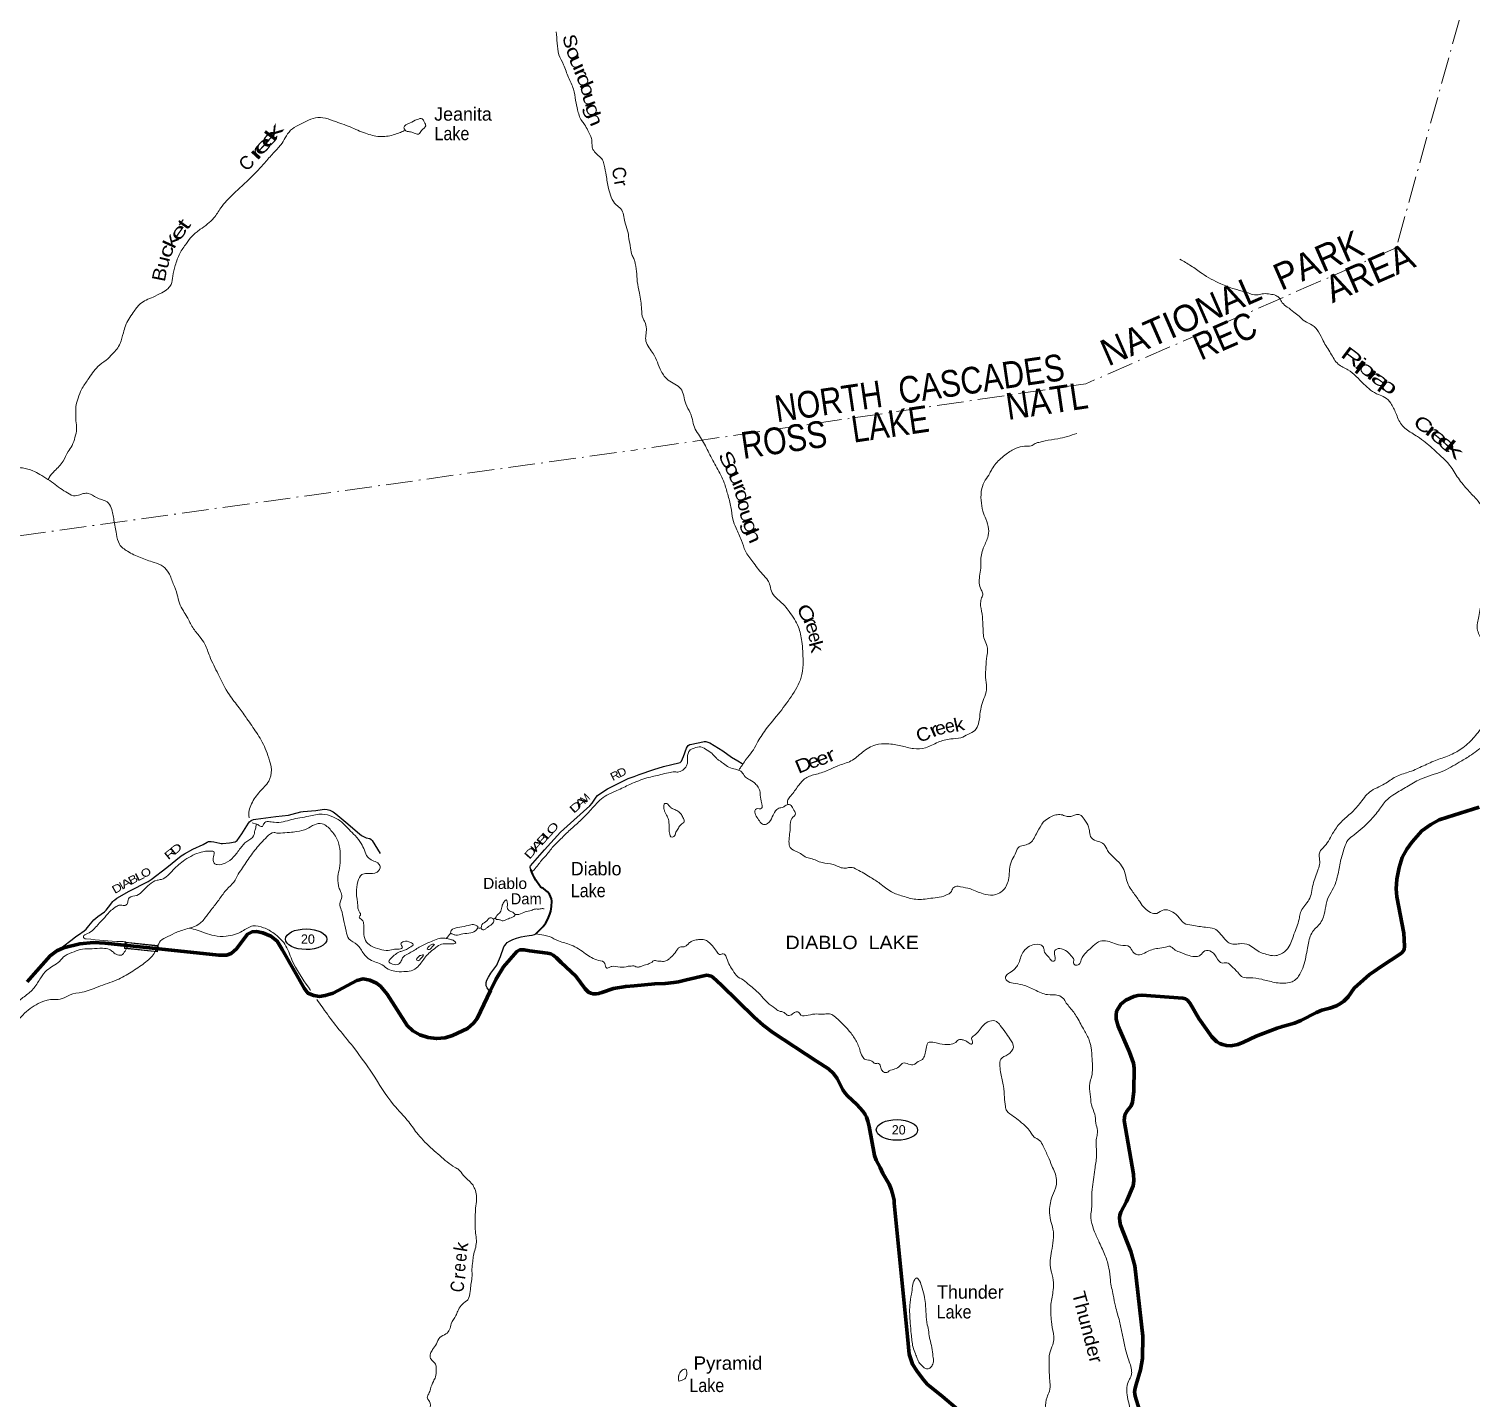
# Model space of a CAD drawing. Header units: feet. Extents: x -244583 to 4, y 367440 to 553773.
# Drawn here: x -39518 to -17941, y 438843 to 459330 of the extents above; entities that cross this region are included whole.
import ezdxf
from ezdxf.enums import TextEntityAlignment as Align

# ---------------------------------------------------------------- set-up
doc = ezdxf.new("R2010")
doc.units = ezdxf.units.FT
doc.header["$LTSCALE"] = 80
doc.linetypes.add('DOT_DASHED', pattern=[7.7, 5, -1.2, 0.3, -1.2])
for name, color, linetype, lineweight in [('17', 7, 'Continuous', 25), ('23', 7, 'Continuous', 70), ('29', 7, 'Continuous', 25), ('39', 7, 'Continuous', 13), ('42', 7, 'Continuous', 13), ('44', 7, 'DOT_DASHED', 13), ('59', 7, 'Continuous', 13)]:
    doc.layers.add(name, color=color, linetype=linetype, lineweight=lineweight)
doc.layers.add('30', color=7, linetype='Continuous')
doc.layers.add('41', color=7, linetype='Continuous')

msp = doc.modelspace()

# ---------------------------------------------------------------- linework, layer by layer
at = {"layer": '17'}
for centre in [(-35369.17, 445709.23), (-26530.44, 442855.83)]:
    msp.add_ellipse(centre, major_axis=(309.24, -1), ratio=0.500121, dxfattribs=at)
at = {"layer": '23'}
for points in [[(-23111.23, 442883.37), (-23131.05, 442995.75), (-23128.97, 443038.17), (-23120.66, 443079.78), (-23084.93, 443143.59), (-23029.18, 443218.46), (-23006.42, 443273.31), (-22988.66, 443437.26), (-22982.06, 443781.5), (-22989.75, 443854.09), (-23052.86, 444017.82), (-23223.73, 444409.91), (-23252.32, 444515.12), (-23252.32, 444570.59), (-23244.53, 444632.44), (-23213.52, 444689.86), (-23180.25, 444739.78), (-23107.47, 444796.72), (-22986.22, 444853.5), (-22925.24, 444867.37), (-22867.07, 444872.24), (-22254.33, 444825.35), (-22215.63, 444817.44), (-22185.14, 444798.03), (-22142.92, 444746.74), (-22012.93, 444524.51), (-21818.11, 444247.83), (-21743.01, 444172.57), (-21701.43, 444147.61), (-21660.11, 444134.94), (-21601.64, 444117.1), (-21535.12, 444114.33), (-21431.63, 444133.54), (-21346.63, 444167.03), (-21159.01, 444259.75), (-20843.92, 444379.99), (-20764.53, 444405.56), (-20583.3, 444455.57), (-20487.33, 444494.31), (-20255.88, 444612.19), (-20174.11, 444646.86), (-20056.18, 444679.6), (-19956.51, 444714.82), (-19895.53, 444748.1), (-19844.16, 444783.37), (-19779.11, 444847.95), (-19688.99, 444978.05), (-19463.07, 445181.02), (-19388.27, 445233.48), (-19303.63, 445288.7), (-18984.74, 445502.04), (-18944.77, 445549.67), (-18936.48, 445605.36), (-18949.12, 445797.56), (-19051.64, 446341.6), (-19061.19, 446464.96), (-19050.32, 446606.68), (-19016.84, 446781.16), (-18972.32, 446930.65), (-18900.42, 447058.52), (-18823.32, 447165.78), (-18678.67, 447330.33), (-18542.97, 447427.58), (-18418.11, 447496.75), (-18294.56, 447535.5), (-17819.81, 447682.49)], [(-39543.21, 445073.38), (-39439.91, 445193.28), (-39200.32, 445460.16), (-39096.94, 445536.46), (-38999.69, 445579.4), (-38754.59, 445641.94), (-38552.08, 445657.97), (-38377.95, 445649.74), (-36677.3, 445470.37), (-36559.78, 445470.31), (-36490.97, 445496.53), (-36411.91, 445563.24), (-36245.55, 445785.7), (-36174.43, 445820.79), (-36113.88, 445824.05), (-36014.69, 445805.76), (-35898.63, 445755.6), (-35802.25, 445680.14), (-35725.48, 445556.65), (-35400.29, 444975.66), (-35344.92, 444903.86), (-35256.67, 444868.3), (-35167.24, 444854.24), (-35084.56, 444866.14), (-34963.01, 444904.5), (-34610.42, 445090.39), (-34514.35, 445114.73), (-34413.99, 445098.33), (-34316.01, 445052.7), (-34256.18, 445005.13), (-34157.13, 444885.67), (-33856.08, 444420.03), (-33772.62, 444339.47), (-33665.94, 444276.22), (-33545.36, 444240.23), (-33416.95, 444223.42), (-33289.16, 444236.1), (-33182, 444267.75), (-32953.04, 444374.82), (-32863.55, 444451.1), (-32809.07, 444522.43), (-32609.66, 444944.46)], [(-32609.66, 444944.46), (-32532.86, 445107), (-32415.15, 445297.12), (-32218.42, 445523.6), (-32171.41, 445548.86), (-32107.36, 445550.93), (-32030.09, 445537.62), (-31760.83, 445500.99), (-31707.58, 445489.95), (-31672.45, 445471.34), (-31625.96, 445433.09), (-31552.46, 445363.23), (-31336.09, 445154.65), (-31194.61, 444966.35), (-31146.63, 444916.26), (-31112.54, 444900.75), (-31077.27, 444891.4), (-31029.9, 444890.41), (-30993.74, 444895.58), (-30943.6, 444911.53), (-30771.4, 444970.08), (-30586.78, 445001.88), (-30461.55, 445013.37)], [(-29679.97, 445099.49), (-29398.45, 445166.02), (-29378.93, 445169), (-29351.21, 445166.22), (-29311.48, 445154.11), (-29284.69, 445139.87), (-29153.43, 445023.02), (-28664.9, 444542.76), (-28533.16, 444423.74), (-28387.3, 444312.84), (-27734.37, 443886.09)], [(-30461.55, 445013.37), (-30154.3, 445042.54), (-29996.37, 445049.03), (-29869.56, 445059.44), (-29799.57, 445071.22), (-29679.97, 445099.49)], [(-27734.37, 443886.09), (-27554.88, 443768.78), (-27480.18, 443701.76), (-27427.13, 443625.46), (-27341.77, 443455.72), (-27306.94, 443403.59), (-27272.78, 443364.85), (-27132.94, 443237.75), (-27041.69, 443134.8), (-27004.8, 443084.63), (-26988.17, 443045.8), (-26966, 442987.55), (-26948.09, 442908.43), (-26868.1, 442475.62), (-26841.26, 442405.09), (-26782.7, 442293.74), (-26740, 442202.8), (-26648.6, 442045.22), (-26618.13, 441971.02), (-26598.73, 441904.46), (-26573.78, 441804.61), (-26571.03, 441762.14), (-26373.13, 439765.01)], [(-22836.05, 438455.85), (-22968.56, 438870.31), (-22973.06, 438908.95), (-22976.53, 438936), (-22967.51, 438992.16), (-22950.84, 439048.42), (-22886.71, 439265.11), (-22856.83, 439437.19), (-22851.64, 439769.05), (-22973.7, 440824.98), (-23032.89, 441035.26), (-23185.56, 441429.42), (-23196.89, 441483.56), (-23199.67, 441539.03), (-23196.89, 441580.64), (-23180.01, 441623.69), (-23097.53, 441783.77), (-22999.09, 442020.79), (-22986.23, 442093.76), (-22989.43, 442192.81), (-23111.23, 442883.37)], [(-26373.13, 439765.01), (-26346.72, 439498.48), (-26296.59, 439349.96), (-26230.83, 439251.93), (-26146.9, 439139.16), (-26078.67, 439054.04), (-25847.69, 438868.51), (-25367.43, 438459.06)]]:
    msp.add_lwpolyline(points, dxfattribs=at)
at = {"layer": '29'}
for points in [[(-30462.52, 448145.68), (-30387.05, 448173.6), (-30166.82, 448249.84), (-30020.92, 448295.05), (-29898.38, 448325.36), (-29794.81, 448347.55), (-29776.23, 448353.99), (-29755.92, 448371.05), (-29722.13, 448443.21), (-29677.15, 448569.77), (-29665.49, 448593.32), (-29652.12, 448607.71), (-29627.99, 448620.11), (-29597.1, 448628.86), (-29432.61, 448663.98), (-29413.66, 448666.55), (-29392.14, 448665.19), (-29361.87, 448659.41), (-29329.83, 448645.72), (-29136.05, 448526.48), (-29004.45, 448432.78), (-28910.49, 448378.27), (-28848.59, 448338.58)], [(-32007.57, 446752.76), (-32018.21, 446781.73), (-32018.92, 446795.47), (-32013.51, 446806.82), (-31803.53, 447044.44), (-31563.53, 447309.15), (-31363.61, 447489.61), (-31126.59, 447703.79), (-31091.66, 447744.32), (-31032.09, 447832.11), (-31008.18, 447859.45), (-30963.11, 447894.82), (-30859.64, 447959.1), (-30803.18, 447987.2), (-30549.62, 448112.03), (-30462.52, 448145.68)], [(-39083.1, 445542.57), (-39077.74, 445552.41), (-39071.92, 445559.54), (-39062.85, 445566.92), (-39016.55, 445594.94), (-38870.66, 445703.55), (-38814.35, 445750.15), (-38776.13, 445774.66), (-38687.91, 445833.74), (-38659.15, 445858.33), (-38619.62, 445909.38), (-38545.04, 445997.04), (-38516.48, 446022.94), (-38483.25, 446050.54), (-38384.71, 446119.54), (-38359.71, 446145.22), (-38324.64, 446189.26), (-38260.26, 446273.06), (-38248.4, 446287.88), (-38233.39, 446300.9), (-38199.8, 446322.37), (-38016.28, 446426.41), (-37732.61, 446574.78), (-37686.8, 446602.46), (-37454.52, 446780.3), (-37240.54, 446954.43), (-37190.17, 446985.52), (-37064.43, 447054.38), (-36911.13, 447126.43), (-36851.54, 447161.11), (-36831.31, 447169.48), (-36812.35, 447173.65), (-36788.83, 447173.65), (-36752.37, 447166), (-36658.71, 447145.44), (-36639.34, 447143.68), (-36619.52, 447142.3), (-36517.61, 447153.58), (-36432.96, 447167.39), (-36415.93, 447173.96), (-36401.6, 447187.77), (-36332.78, 447285.75), (-36230.49, 447445.75), (-36216.61, 447466.82), (-36191.52, 447487.21), (-36158.6, 447498.18), (-36124, 447506.52), (-35823.44, 447545.5), (-35634.65, 447566.3), (-35576.97, 447578.14), (-35449.99, 447614.19), (-35412.8, 447620.89), (-35226.14, 447635.67), (-35130.17, 447650.25), (-35094.13, 447653.47), (-35056.48, 447650.25), (-35015.42, 447637.85), (-34967.12, 447612.63), (-34925.28, 447583.58), (-34747.76, 447436.64), (-34602.25, 447310.52), (-34539.13, 447263.02), (-34500.27, 447239.84), (-34470.15, 447228.53), (-34416.84, 447214.42), (-34394.89, 447200.31), (-34379.22, 447184.63), (-34259.86, 446990.55)], [(-31934.64, 445788.2), (-31889.17, 445835.93), (-31825.2, 445897.48), (-31784.54, 445954.14), (-31764.75, 445987.43), (-31741.45, 446035.15), (-31722.38, 446085.8), (-31710.42, 446128.22), (-31697.92, 446200.69), (-31694.91, 446278.18), (-31699.87, 446312.03), (-31712.15, 446350.57), (-31728.95, 446381.36), (-31760.41, 446416.07), (-31786.53, 446443.13), (-31817.29, 446466.05), (-31844.87, 446479.84), (-31865.55, 446495.35), (-31879.34, 446510.87), (-31931.61, 446591.5), (-31958.62, 446636.69), (-31978.65, 446675.33), (-31994.82, 446714.25), (-32007.57, 446752.76)], [(-32616.95, 444929.03), (-32637.25, 444949.23), (-32662.56, 444981.96), (-32674.58, 445010.63), (-32678.23, 445043.1), (-32675.61, 445063.26), (-32664.13, 445094.84), (-32642.18, 445141.87), (-32608.21, 445199.62), (-32593.58, 445220.26), (-32531.37, 445299.38), (-32516.76, 445322.16), (-32507.35, 445344.11), (-32463.66, 445451.92), (-32410.15, 445593.38), (-32397.78, 445614.62), (-32377.23, 445638.84), (-32359.98, 445657.66), (-32325.49, 445681.17), (-32278.57, 445705.5), (-32220.45, 445726.64), (-32152.24, 445743.65), (-32098.17, 445754.86), (-32032.34, 445763.7), (-31986.86, 445772.1), (-31953.93, 445778.37), (-31934.64, 445788.2)]]:
    msp.add_lwpolyline(points, dxfattribs=at)
at = {"layer": '39'}
msp.add_line((-36174.63, 447452.05), (-36112.89, 447429.42), dxfattribs=at)
for points in [[(-47306.04, 459533.66), (-47230.48, 459434.33), (-47104.74, 459263.48), (-47024.23, 459152.35), (-46937.21, 459059.29), (-46875.63, 459005.26), (-46825.46, 458983.88), (-46772.88, 458978.64), (-46677.75, 458972.43), (-46541.87, 458975.41), (-46440.52, 458975.13), (-46249.14, 458924.22), (-46110.29, 458880.58), (-45980.25, 458806.78), (-45887.68, 458691.33), (-45823.28, 458584.61), (-45769.67, 458449.81), (-45702.25, 458298.5), (-45639.97, 458187.78), (-45531.85, 458043.64), (-45448.46, 457968.88), (-45358.94, 457896), (-45298.92, 457862.25), (-45210.07, 457761.05), (-45141.38, 457664.36), (-45055.59, 457518.71), (-45013.43, 457414.52), (-44970.98, 457322.47), (-44950.16, 457172.22), (-44947.11, 457042.62), (-44936.61, 456971.54), (-44900.48, 456869.51), (-44837.96, 456768.91), (-44741.99, 456712.08), (-44658.17, 456655.53), (-44605.27, 456577.41), (-44545.15, 456460.67), (-44482.21, 456378.28), (-44378.23, 456317.22), (-44217.19, 456269.03), (-44151.42, 456220.98), (-44072.27, 456138.22), (-44017.86, 456037.8), (-43965, 455870.63), (-43906.78, 455760.01), (-43843.65, 455685.7), (-43785.7, 455562.94), (-43728.56, 455405.79), (-43585.06, 455214.3), (-43461.58, 455033.37), (-43389.02, 454928.5), (-43335.27, 454886.79), (-43244.66, 454860.44), (-43067.37, 454813.91), (-42922.87, 454751.92), (-42861.58, 454685.76), (-42810.74, 454605.67), (-42716.94, 454542.81), (-42644.57, 454516.88), (-42557.88, 454496.69), (-42483.81, 454456.55), (-42381.43, 454413.74), (-42299.45, 454365.32), (-42230.01, 454301), (-42171.02, 454222.74), (-42078.4, 454109.31), (-41984.46, 453965.49), (-41926.8, 453830.6), (-41835.92, 453729.35), (-41770.15, 453681.3), (-41681.38, 453663.09), (-41550.17, 453639.87), (-41452.97, 453635.63), (-41372.77, 453684.41), (-41193.17, 453649.96), (-40931.4, 453575.19), (-40744.17, 453433.3), (-40628.03, 453284.92), (-40540.87, 453197.93), (-40467.05, 453147.68), (-40272.51, 453058.24), (-40090.04, 452973.13), (-39949.78, 452903.15), (-39807.73, 452823), (-39731.64, 452782.81), (-39610.55, 452759.82), (-39457.47, 452717.88), (-39353.35, 452662.89), (-39231.42, 452589.27), (-39018.08, 452436.67), (-38912.17, 452371.51)], [(-31629.61, 459285.88), (-31613.27, 459117.52), (-31586.94, 458942.85), (-31517.46, 458793.52), (-31444.91, 458601.61), (-31369.91, 458427.86), (-31337.41, 458257.1), (-31308.21, 458118.81), (-31285.84, 458035.31), (-31247.21, 457953.47), (-31205.89, 457899.91), (-31155.34, 457807.68), (-31101.35, 457689.05), (-31093.02, 457611.95), (-31086.47, 457545.01), (-31039.45, 457475.12), (-30999.88, 457433.74), (-30934.49, 457369.51), (-30909.99, 457290.02), (-30881.07, 457139.58), (-30845.18, 456940.41), (-30803.63, 456809.93), (-30731.32, 456694.94), (-30661.78, 456634.66), (-30601.39, 456443.03), (-30559.94, 456308.5), (-30540.34, 456192.68), (-30515.29, 456050.43), (-30491.5, 455940.59), (-30460.55, 455877.14), (-30451.91, 455855.25)], [(-39226.44, 452585.88), (-39212.52, 452617.18), (-39133.17, 452716.57), (-39004.11, 452861.39), (-38929.8, 453005.43), (-38870.95, 453095.17), (-38827.54, 453217.65), (-38802.33, 453342.57), (-38813.63, 453466.29), (-38816.68, 453595.9), (-38814.79, 453676.82), (-38781.38, 453805.59), (-38727.66, 453935.93), (-38635.07, 454081.58), (-38563.73, 454185.21), (-38486.59, 454276.56), (-38362.72, 454372.92), (-38265.27, 454465.83), (-38152.19, 454621.13), (-38103.79, 454783.98), (-38024.05, 454986.59), (-37954.79, 455088.24), (-37852.49, 455215.45), (-37659.59, 455316.31), (-37528.32, 455382.14), (-37435.64, 455444.8), (-37389.6, 455506.5), (-37364.44, 455629.39), (-37326.21, 455790.44), (-37259.2, 455969.06), (-37160.44, 456118.61), (-37074.73, 456230.01), (-36952.78, 456330.46), (-36748.1, 456501.89), (-36647.36, 456649.38), (-36460.06, 456857.64), (-36192.7, 457108.61), (-35986.93, 457326.57), (-35861.97, 457469.46), (-35747.52, 457596.39), (-35682.31, 457698.14), (-35602.62, 457811.69), (-35483.23, 457889.94), (-35364.3, 457947.95), (-35231.34, 457999.58), (-34926.59, 457942.04), (-34681.46, 457849.43), (-34454.55, 457757.24), (-34244.65, 457718.06), (-34041.2, 457749.86), (-33959.41, 457780.38), (-33888.43, 457811.46)], [(-33888.43, 457811.46), (-33907.06, 457852.06), (-33814.19, 457922.81), (-33709.63, 457973.06), (-33632.36, 457983.44), (-33599.15, 457930.06), (-33580.02, 457881.05), (-33642.5, 457809.61), (-33688.35, 457756), (-33734.81, 457763.13), (-33809.2, 457789.11), (-33869.79, 457798.59), (-33888.43, 457811.46)], [(-30451.91, 455855.25), (-30427.55, 455700.97), (-30415.11, 455550.9), (-30383.05, 455376.04), (-30350.59, 455136.42), (-30329.81, 454996.25), (-30302.77, 454944.98), (-30279.01, 454843.19), (-30285.72, 454655.14), (-30237.55, 454558.81), (-30177.05, 454470.26), (-30056.19, 454206.14), (-29954.3, 454074.05), (-29852.61, 454014.82), (-29765.32, 453945.83), (-29690.06, 453719.29), (-29622.63, 453584.02), (-29598.11, 453512.57), (-29570.66, 453396.52), (-29452.39, 453191.16), (-29344.22, 452986.05), (-29224.38, 452762.44), (-29114.64, 452539.08), (-29062.32, 452365.74), (-29014.45, 452176.32), (-28986.64, 451993.47), (-28937.41, 451858.66), (-28855.02, 451674.44), (-28798.25, 451517.18), (-28688.98, 451356.57), (-28543.87, 451172.79), (-28461.28, 451077.61), (-28428.88, 450997.87), (-28399.16, 450891.88), (-28316.52, 450798.72), (-28209.82, 450696.87), (-28141.19, 450610.14), (-28005.32, 450380.05), (-27954.06, 450164.23), (-27935.04, 449872.32), (-27952.26, 449668.36), (-28093.2, 449370.37), (-28279.67, 449111.98), (-28496.82, 448840.19), (-28625.22, 448639.03), (-28699.2, 448511.37), (-28784.81, 448404.25), (-28839.44, 448322.65), (-28872.99, 448274.92), (-28898.08, 448237.24)], [(-22297.29, 455882.46), (-22131.82, 455785.19), (-21966.81, 455669.72), (-21685.44, 455514.88), (-21487.07, 455439.05), (-21324.33, 455394.47), (-21230.08, 455361.73), (-21129.25, 455349.07), (-21045.86, 455367.21), (-20948.93, 455360.71), (-20860.43, 455340.27), (-20808.83, 455300.51), (-20766.02, 455232.65), (-20690.76, 455168.01), (-20591.5, 455092.65), (-20514.12, 455032.01), (-20429.06, 454954.98), (-20319.23, 454897.57), (-20222.65, 454795.97), (-20153.2, 454660.65), (-20042.5, 454475.72), (-19929.18, 454315), (-19783.68, 454228.36), (-19548.25, 454015.99), (-19327.69, 453856.62), (-19231.61, 453815.74), (-19142.76, 453728.5), (-19067.55, 453580.89), (-18982.83, 453408.76), (-18913.69, 453342.25), (-18742.56, 453228.65), (-18518.36, 453053), (-18397.76, 452940.67), (-18277.37, 452820.26), (-18148.64, 452628.8), (-18005.5, 452447.09), (-17861.7, 452291.68), (-17673.28, 452060.26), (-17614.3, 451991.99), (-17567.87, 451943.16)], [(-23840.94, 453276.29), (-24124.11, 453196.41), (-24313.02, 453164.75), (-24390.34, 453146.46), (-24463.67, 453126.05), (-24525.23, 453091.17), (-24620.44, 453085.48), (-24746.59, 453056.28), (-24896.48, 452966.97), (-25049.65, 452827.14), (-25110.45, 452741.65), (-25142.33, 452679.72), (-25209.59, 452578.2), (-25261.29, 452452.01), (-25271.74, 452276.2), (-25243.43, 452113.58), (-25201.82, 451997.18), (-25159.01, 451848.36), (-25172.34, 451719.17), (-25238.99, 451560.98), (-25276.48, 451355.49), (-25276.88, 451258.36), (-25294, 451139.39), (-25298.65, 451034.27), (-25268.72, 450936.37), (-25245.87, 450879.13), (-25263.61, 450816.84), (-25279.72, 450738.32), (-25257.53, 450573.83), (-25245.29, 450415.67), (-25239.72, 450314.34), (-25230.01, 450216.95), (-25191.95, 450120.87), (-25173.6, 450045.53), (-25184.2, 449944.61), (-25200.42, 449781.09), (-25204.3, 449625.36), (-25189.78, 449477.25), (-25217.47, 449340.33), (-25260.93, 449220), (-25288.87, 449072.97), (-25312.56, 448933.93), (-25363.6, 448834.02), (-25468.26, 448773.93), (-25572.67, 448723.94), (-25726.86, 448705.57), (-25916.23, 448655.7), (-26104.38, 448573.42), (-26280.66, 448561.68), (-26473.82, 448602.98), (-26675.38, 448632.35), (-26847.66, 448618.48), (-27046.68, 448506.12), (-27219.82, 448376.92), (-27415.85, 448302.93), (-27550.89, 448241.58), (-27734.49, 448179.42), (-27895.81, 448118.73), (-28007.95, 448002.16), (-28118.82, 447855.19), (-28162.79, 447795.59), (-28164.57, 447724.22)], [(-38912.17, 452371.51), (-38876.18, 452350.45), (-38774.78, 452352.19), (-38701.23, 452376.83), (-38628.2, 452379.22), (-38504.01, 452315.67), (-38427.68, 452285.6), (-38347.4, 452251.39), (-38286.67, 452160.95), (-38244.28, 451979.85), (-38206.6, 451770.52), (-38161.52, 451617.69), (-38042.32, 451513.78), (-37847.93, 451418.27), (-37644.86, 451346.86), (-37508.47, 451285.06), (-37423.57, 451188), (-37356.44, 451024.55), (-37297.37, 450863.31), (-37263.83, 450737.06), (-37205.69, 450622.39), (-37151.09, 450530.07), (-37065.59, 450372.27), (-36959.35, 450234.24), (-36884.91, 450123.25), (-36812.08, 449943.48), (-36684.56, 449675.43), (-36517.5, 449363.98), (-36371.97, 449172.44), (-36254.24, 449005.81), (-36113.05, 448802.22), (-35980.81, 448562.4), (-35929.41, 448419.55), (-35888.95, 448242.54), (-35929.39, 448073.44), (-36060.71, 447918.56), (-36186.62, 447735.21), (-36223.37, 447636.87), (-36221.83, 447529.56), (-36221.25, 447526.62)], [(-23914.91, 447548.81), (-23859.73, 447571.7), (-23794.99, 447572.09), (-23729.94, 447503.66), (-23664.03, 447388.67), (-23649.67, 447315.45), (-23621.56, 447225.69), (-23519.72, 447172.53), (-23435.83, 447129.94), (-23379.52, 447035.42), (-23294.91, 446940.2), (-23188.37, 446832.27), (-23124.38, 446721.37), (-23091.37, 446584.95), (-23039.56, 446472.33), (-22986.84, 446396.12), (-22893.08, 446262.21), (-22822.52, 446171.38), (-22644.37, 446096.06), (-22537.89, 446148.01), (-22433.12, 446131.21), (-22329.81, 446055.74), (-22233.37, 445948.07), (-22118.8, 445918.87), (-21913.26, 445887.38), (-21782.36, 445863.84), (-21706.95, 445805.27), (-21624.36, 445710.1), (-21565.03, 445655.98), (-21486.64, 445635.79), (-21405.58, 445641.84), (-21264.42, 445624.11), (-21176.93, 445563.22), (-21087.22, 445510.36), (-21002.97, 445481.92), (-20884.1, 445462.74), (-20800.71, 445480.87), (-20676.85, 445580.96), (-20590.84, 445785.22), (-20514.49, 446007.93), (-20498.33, 446088.48), (-20485.14, 446130.64), (-20367.7, 446297.68), (-20305.3, 446528.84), (-20228.85, 446755.6), (-20206.31, 446848.13), (-20214, 446945.46), (-20206.27, 447012.05), (-20133.3, 447099.26), (-20059.87, 447204.67), (-19996.4, 447316.4), (-19881.39, 447467.31), (-19732.41, 447601.17), (-19611.78, 447733.72), (-19455.57, 447913.95), (-19236.19, 448031.86), (-19069.67, 448138.97), (-18881.87, 448207.09), (-18681.54, 448291.09), (-18474.94, 448383.02), (-18270.77, 448458.82), (-18090.35, 448555.46), (-17993.32, 448633.96), (-17837.42, 448802.05), (-17677.93, 449032.79), (-17635.69, 449104.58), (-17595.56, 449172.38), (-17560.24, 449209.94), (-17452.7, 449304.37), (-17408.23, 449384.2), (-17386.96, 449507.11), (-17413.4, 449663.61), (-17501, 449801.42), (-17583.94, 449882.44), (-17656.01, 449912.59), (-17681.18, 449957.74), (-17677.44, 450026.46), (-17686.59, 450065.14), (-17745.58, 450133.41), (-17811.64, 450242.34), (-17843.84, 450330.18), (-17847.13, 450441.57), (-17826.57, 450536.17), (-17803.33, 450657.01), (-17741.17, 450797.11), (-17664.92, 450934.83), (-17589.97, 451019.96), (-17548.74, 451051.3), (-17529.23, 451103.43), (-17532.47, 451216.84), (-17535.11, 451354.52)], [(-23957.48, 444704.43), (-24008.43, 444770.47), (-24035.62, 444815.68), (-24117.25, 444868.34), (-24276.75, 444880.46), (-24469.16, 444952.09), (-24651.41, 445025.5), (-24792.36, 445051.32), (-24886.47, 445090.12), (-24907.65, 445133.15), (-24898.8, 445163.29), (-24845.18, 445204.43), (-24764.63, 445271.21), (-24718.54, 445334.81), (-24645.37, 445511.06), (-24572.65, 445588.15), (-24470.41, 445632.12), (-24345.83, 445598.62), (-24330.72, 445555.74), (-24321.57, 445517.06), (-24252.83, 445434.37), (-24201.58, 445380.46), (-24170.96, 445391.83), (-24174.65, 445487.04), (-24156.87, 445551.35), (-24069.53, 445565.34), (-23959.86, 445501.86), (-23898.96, 445429.49), (-23885.31, 445408.91), (-23890.36, 445368.56), (-23865.19, 445323.4), (-23808.33, 445332.09), (-23774.22, 445402.06), (-23696.5, 445517.48), (-23622.01, 445584.41), (-23516.75, 445668.78), (-23411.12, 445686.35), (-23188.24, 445620.02), (-23049.3, 445594.25), (-23000.58, 445520.17), (-22902.63, 445473.17), (-22804.49, 445515.22), (-22627.1, 445571.46), (-22511.32, 445590.8), (-22448.29, 445603.38), (-22384.66, 445559.27), (-22306.78, 445518.86), (-22160.47, 445464.57), (-22051.6, 445449.68), (-21992.42, 445470.45), (-21924.1, 445533.49), (-21825.24, 445522.9), (-21734.97, 445411.34), (-21673.67, 445355.15), (-21594.78, 445355.19), (-21529.12, 445311.03), (-21418.64, 445198.96), (-21357.33, 445142.77), (-21250.39, 445131.98), (-21072.94, 445109.29), (-20885.95, 445064.1), (-20659.48, 445060.41), (-20583.83, 445092.9), (-20521.57, 445156.1), (-20459.92, 445275.97), (-20394.49, 445547.53), (-20346.89, 445752.76), (-20298.18, 445840.57), (-20196.3, 445951.34), (-20151.48, 446045.32), (-20073.21, 446344.9), (-19999.13, 446476.6), (-19937.94, 446659.22), (-19894.13, 446874.66), (-19834.36, 447081.6), (-19780.95, 447195.61), (-19692.1, 447270.27), (-19458.32, 447478.9), (-19310.31, 447655.28), (-19193.37, 447802.1), (-19086.23, 447880.34), (-18901.42, 447991.04), (-18700.38, 448103.35), (-18373.8, 448220.59), (-18119.6, 448355.84), (-17963.49, 448451.07), (-17751.14, 448611.66), (-17616.86, 448723.63), (-17496.94, 448827.87), (-17396.88, 448946.77), (-17350.24, 449032.62)], [(-30462.64, 448054.62), (-30390.92, 448080.47), (-30270.54, 448121.96), (-30065, 448171.42), (-29948.96, 448200.87), (-29853.6, 448212.63), (-29792.95, 448211.11), (-29717.04, 448253.71), (-29683.69, 448293.35), (-29666.26, 448343.5), (-29666.31, 448422.43), (-29654.54, 448488.92), (-29624.93, 448540.79), (-29563.58, 448567.58), (-29464.02, 448585.31), (-29370.11, 448538.41), (-29282.73, 448473.47), (-29227.63, 448411.37), (-29187.91, 448382.03), (-29124.33, 448335.91), (-29046.8, 448281.33), (-28946.37, 448252.49), (-28868.24, 448222.19), (-28815.17, 448160.13), (-28805.41, 448145.72), (-28753.81, 448105.97), (-28662.18, 448049.01), (-28618.91, 447999.35), (-28580.25, 447927.54), (-28575.8, 447862.67), (-28556.33, 447750.87), (-28547.48, 447700.05), (-28556.38, 447667.9), (-28631.43, 447659.67), (-28654.37, 447631.92), (-28636.12, 447552.53), (-28589.42, 447478.49), (-28526.04, 447424.28), (-28466.96, 447441), (-28395.7, 447540.39), (-28346.99, 447628.21), (-28299.44, 447669.51), (-28234.34, 447684.06), (-28189.11, 447713.28), (-28128.21, 447721.86), (-28085.3, 447658.04), (-28048.66, 447586.28), (-28105.05, 447514.85), (-28126.32, 447391.93), (-28145.97, 447171.84), (-28126, 447080.26), (-28014.45, 447010.66), (-27936.67, 446966.2), (-27894.92, 446936.82), (-27822.6, 446916.78), (-27648.14, 446855.71), (-27486.97, 446829.38), (-27362.79, 446779.7), (-27286.07, 446773.72), (-27227.14, 446784.38), (-27128.84, 446751.54), (-26931.38, 446639.3), (-26786.12, 446542.54), (-26613.22, 446418.78), (-26442.9, 446353.77), (-26247.87, 446306.35), (-26024.99, 446320.97), (-25897.13, 446337.98), (-25766.59, 446381.23), (-25716.96, 446424.51), (-25701.9, 446460.55), (-25650.36, 446499.73), (-25577.68, 446493.85), (-25432.83, 446461.86), (-25240.48, 446388.2), (-25091.23, 446370.27), (-24939.72, 446443.35), (-24858.32, 446625.47), (-24817.7, 446875.39), (-24762.52, 446979.24), (-24717.59, 447077.27), (-24556.28, 447137.96), (-24445.35, 447286.95), (-24369.25, 447418.6), (-24333.57, 447470.32), (-24247.16, 447528.85), (-24208.19, 447550.13), (-24132.79, 447572.51), (-24056.02, 447568.55), (-23981.78, 447544.42), (-23914.91, 447548.81)], [(-30462.64, 448054.62), (-30550.95, 448013.84), (-30743.61, 447923.09), (-30870.64, 447865.26), (-30973.79, 447788.67), (-31104.68, 447651.99), (-31275.02, 447475.72), (-31419.96, 447345.44), (-31558.91, 447210.96), (-31658.52, 447112.03), (-31767.04, 446978.89), (-31875.36, 446853.84), (-31925.59, 446786.16), (-31994.82, 446714.25)], [(-29945.23, 447458.05), (-29948.21, 447500.62), (-29978.99, 447564.14), (-29998.25, 447603.07), (-30013.42, 447643.93), (-30020.34, 447690.65), (-30013.32, 447728.93), (-29986.74, 447740.4), (-29946.86, 447717.13), (-29917.44, 447679.96), (-29869.48, 447656.49), (-29809.59, 447624.63), (-29756.22, 447574.71), (-29725.33, 447515.24), (-29712.34, 447468.36), (-29762.02, 447423.07), (-29799.72, 447371.4), (-29837.67, 447309.62), (-29857.17, 447257.5), (-29877.79, 447241.83), (-29912.16, 447242.69), (-29929.45, 447279.56), (-29938.55, 447320.26), (-29937.54, 447360.71), (-29936.58, 447399.14), (-29945.23, 447458.05)], [(-42026.46, 443488.07), (-41918.37, 443515.97), (-41779.14, 443575.55), (-41644.53, 443610.94), (-41560.47, 443651.53), (-41472.12, 443702.15), (-41348.91, 443770.19), (-41234.46, 443810.09), (-41096.03, 443835.27), (-40957.23, 443876.65), (-40805.41, 443954.15), (-40681.68, 444044.44), (-40619.72, 444093.63), (-40483.93, 444179.6), (-40414.24, 444212.43), (-40292.86, 444288.6), (-40240.8, 444348.14), (-40102.22, 444466.43), (-40046.24, 444519.8), (-39881.38, 444635.47), (-39768.77, 444683.51), (-39640.22, 444806.07), (-39569.97, 444863.17), (-39439.5, 444981.65), (-39340.73, 445131.2), (-39246.87, 445244.43), (-39059.29, 445377.8), (-38976.22, 445462.94), (-38839.02, 445522.57), (-38716.51, 445560.26), (-38572.43, 445567.1), (-38414.17, 445573.62), (-38311.22, 445555.09), (-38265.33, 445523.69), (-38211.53, 445484.01), (-38132.75, 445472.09), (-38078.66, 445531.58), (-38046.38, 445611.81), (-38059.47, 445658.66), (-38128.03, 445674.39), (-38660.2, 445714.83), (-38690.4, 445723.61), (-38699.96, 445748.12), (-38642.15, 445793.36), (-38485.01, 445925.39), (-38383.14, 446034.4), (-38285.36, 446141.47), (-38209.08, 446196.41), (-38155.84, 446219.48), (-38091.1, 446213.96), (-38048.03, 446235.25), (-38032.53, 446291.57), (-38015.47, 446327.61), (-37901.07, 446365.49), (-37810.27, 446434.27), (-37599.84, 446591.4), (-37534.68, 446604.09), (-37359.07, 446745.82), (-37183.27, 446895.65), (-36937.27, 447013.52), (-36853.83, 447027.81), (-36778.82, 447028.13), (-36752.57, 447023.48), (-36747.3, 446988.96), (-36759.51, 446900.18), (-36744.58, 446845.19), (-36700.43, 446825.97), (-36580.33, 446847.52), (-36454.52, 446939.79), (-36352.13, 447071.05), (-36256.53, 447172.1), (-36155.27, 447254.8), (-36135.14, 447335.31), (-36119.69, 447389.6), (-36112.66, 447429.92), (-36066.63, 447404.59), (-36024.23, 447397.55), (-35998.88, 447441.5), (-35846.46, 447458.28), (-35590.1, 447499), (-35329.45, 447549.74), (-35130.05, 447581.64), (-34968.87, 447539.51), (-34822.95, 447451.19), (-34728.02, 447349.85), (-34636.91, 447258.72), (-34544.38, 447141.24), (-34498.07, 447041.01), (-34447.76, 446938.67), (-34375.95, 446888.46), (-34295.72, 446852.22)], [(-34295.72, 446852.22), (-34262.5, 446798.84), (-34307.03, 446714.85), (-34457.57, 446691.96), (-34537.01, 446675.55), (-34594.17, 446571.6), (-34616.23, 446408.16), (-34596.59, 446207.33), (-34587.88, 446146.41), (-34564.56, 446103.38), (-34554.95, 446080.9), (-34576.2, 446038.87), (-34534.56, 445999.47), (-34507.94, 445923.98), (-34506.58, 445808.58), (-34480.96, 445690.6), (-34403.74, 445611.93), (-34267.11, 445560.24), (-34141.92, 445539.18), (-34046.13, 445561.29), (-33975.18, 445561.7), (-33929.89, 445591.03), (-33953.12, 445638.11), (-33907.6, 445677.56), (-33804.66, 445659.02), (-33766.78, 445631.85), (-33822.61, 445584.54), (-33882.22, 445549.47), (-33939.42, 445530.53), (-33984.32, 445517.38), (-34050.33, 445468.28), (-34114.55, 445409.02), (-34131.52, 445377.02), (-34077.71, 445337.34), (-33986.5, 445337.29), (-33946.82, 445386.99), (-33917.18, 445440.96), (-33801.98, 445513.23), (-33658.03, 445601.04), (-33496.14, 445676.29), (-33397.95, 445714.54), (-33316.58, 445726.86), (-33262.02, 445719.54), (-33193.51, 445701.79), (-33149.46, 445678.53), (-33129.77, 445653.79), (-33174.67, 445640.64), (-33255.75, 445640.46), (-33343.01, 445636.38), (-33427.36, 445583.65), (-33516.08, 445516.85), (-33582.61, 445445.5), (-33637.04, 445371.85), (-33697.54, 445298.33), (-33800.3, 445237.93), (-33910.08, 445224.23), (-34043.75, 445229.3), (-34142.32, 445261.9), (-34232.07, 445324.66), (-34318.33, 445363.06), (-34416.66, 445405.77), (-34507.92, 445490.83), (-34604.08, 445626.61), (-34729.68, 445716.5), (-34769.58, 445830.75), (-34808.11, 446003.67), (-34843.25, 446148.17), (-34865.44, 446239.76), (-34836.64, 446344.35), (-34853.08, 446421.64), (-34879.93, 446487.02), (-34890.48, 446556.08), (-34896.41, 446649.32), (-34869.22, 446772.17), (-34859.41, 446931.84), (-34873.53, 447108.25), (-34942.74, 447269.72), (-34997.9, 447337.77), (-35057.31, 447397.82), (-35129.4, 447435.89), (-35245.26, 447422.34), (-35358.15, 447362.16), (-35509.11, 447321.06), (-35616.87, 447307.32), (-35754.97, 447296.3), (-35795.53, 447295.2), (-35847.97, 447306.51), (-35954.93, 447240.13), (-36119.19, 447063.72), (-36255.32, 446876.56), (-36385.56, 446681.17)], [(-36385.56, 446681.17), (-36449.08, 446565.22), (-36557.08, 446454.33), (-36663.76, 446313.05), (-36770.44, 446171.78), (-36860.34, 446054.4), (-36968.48, 445937.45), (-37119.96, 445874.1), (-37303.82, 445813.51), (-37439.14, 445747.77), (-37546.05, 445683.41), (-37596.75, 445595.51), (-37643.64, 445497.4), (-37790.98, 445350.97), (-37984.63, 445217.74), (-38200.2, 445101.21), (-38482.38, 444996.3), (-38721.45, 444914.71), (-38900.69, 444878.31), (-39019.61, 444820.29), (-39145.6, 444806.97), (-39243.08, 444799.06), (-39310.51, 444776.31), (-39553.21, 444625.98), (-39657.02, 444521.07), (-39781.88, 444382.23), (-39861.42, 444274.74), (-39908.36, 444174.6), (-39934.37, 444102.33), (-39960.43, 444028.04), (-40079.08, 443895.13), (-40261.7, 443800.1), (-40392.69, 443746.41), (-40487.44, 443681.77), (-40545.21, 443638.56), (-40710.64, 443585.65), (-40808.45, 443563.59), (-40898.54, 443525.15), (-41022.55, 443509.76), (-41152.31, 443508.66), (-41285.51, 443533.96), (-41332.25, 443528.95), (-41466.2, 443434.84), (-41553.14, 443357.88), (-41657.36, 443321.8), (-41806.2, 443284.7), (-41872.17, 443237.63), (-41994.06, 443139.2), (-42101.16, 443066.75), (-42229.04, 442972.5), (-42343.87, 442829.38), (-42407.01, 442729.62), (-42431.28, 442645.16), (-42507.81, 442580.11), (-42592.71, 442503.1), (-42740, 442445.73), (-42836.4, 442397.33), (-42925.41, 442318.39), (-43045.23, 442221.94), (-43156.62, 442139.46), (-43256.41, 442119.47), (-43339.91, 442103.15), (-43462.5, 442061.41), (-43550.52, 442024.96), (-43683.25, 441983.45), (-43763.16, 441946.81), (-43841.38, 441895.97), (-43973.87, 441864.57), (-44037.19, 441843.75), (-44133.12, 441815.57), (-44240.31, 441826.1), (-44368.09, 441822.94), (-44442.25, 441859.03), (-44520.32, 441901.29), (-44613.42, 441907.46), (-44740.02, 441867.83), (-44840.38, 441823.56), (-44909.64, 441808.95), (-45011.6, 441782.93), (-45088.03, 441721.92), (-45144.72, 441638.2), (-45162.86, 441555.63), (-45170.31, 441497.1), (-45182.38, 441414.39), (-45206.27, 441346.12), (-45274.21, 441301.11), (-45311.63, 441261.48), (-45355.07, 441224.02), (-45473.66, 441180.16), (-45569.97, 441135.8), (-45672.03, 441105.74)], [(-32534.94, 446027.07), (-32516.15, 446062.85), (-32466.34, 446112.32), (-32442.31, 446186.66), (-32420.58, 446248.91), (-32374.88, 446296.45), (-32358.58, 446213.09), (-32355.71, 446162.43), (-32317.97, 446129.18), (-32265.86, 446103.71), (-32244.19, 446076.91), (-32304.08, 446029.69), (-32379.75, 446001.05), (-32434.83, 445986.11), (-32479.07, 446001.29), (-32521.52, 446006.3), (-32534.94, 446027.07)], [(-32749.66, 445880.92), (-32740.29, 445926.27), (-32665.93, 445985.3), (-32630.59, 446022.95), (-32587.95, 446026.03), (-32560.63, 445980.88), (-32606.62, 445921.2), (-32674.61, 445874.17), (-32711.64, 445850.73), (-32735.86, 445855.33), (-32749.66, 445880.92)], [(-32570.17, 446008.13), (-32557.8, 446015.22), (-32534.94, 446027.07)], [(-32243.73, 446079.23), (-32185.34, 446079.61), (-32091.2, 446117.95), (-32001.49, 446140.2), (-31940.19, 446161.07), (-31883.47, 446159.78), (-31826.55, 446166.58), (-31806.38, 446162.07)], [(-35301.59, 444940.3), (-35334.51, 444989.46), (-35582.36, 445399.91), (-35688.36, 445635.08), (-35848.83, 445794.58), (-36004.92, 445881.12), (-36164.45, 445907.01), (-36324.37, 445829.69), (-36565.32, 445754.21), (-36747.57, 445762.4), (-36874.4, 445799.7), (-37001.05, 445845.08), (-37113.31, 445876.13)], [(-33273.54, 445721.73), (-33242.98, 445753.52), (-33211.64, 445793.29), (-33206.41, 445799.22)], [(-33206.41, 445799.22), (-33206.98, 445819.49), (-33179.74, 445857.33), (-33069.54, 445889.23), (-32943.22, 445916.72), (-32865.95, 445927.1), (-32833.72, 445918.27), (-32801.68, 445901.35), (-32819.07, 445851.15), (-32903.27, 445804.49), (-33025.25, 445789.05), (-33131.08, 445771.21), (-33175.37, 445784.36), (-33206.41, 445799.22)], [(-32799.61, 445877.89), (-32771.9, 445874.36), (-32749.66, 445880.92)], [(-30466.45, 445309.54), (-30549.38, 445303.63), (-30673.35, 445290.26), (-30796.69, 445303.18), (-30837.69, 445283.88), (-30878.35, 445278.73), (-30899.07, 445345.99), (-30993.26, 445392.66), (-31187.56, 445492.21), (-31405.46, 445622.66), (-31592.55, 445683.59), (-31730.93, 445747.46), (-31813.52, 445769.58), (-31934.64, 445788.2)], [(-33447.56, 445629.66), (-33487.99, 445591.1), (-33525.26, 445557.54), (-33557.54, 445564.34), (-33546.94, 445584.34), (-33511.69, 445617.95), (-33489.07, 445631.6), (-33468.67, 445637.21), (-33447.55, 445629.65)], [(-30466.45, 445309.54), (-30411.86, 445292.22), (-30361.07, 445301.06), (-30312.05, 445320.06), (-30269.3, 445331.12), (-30236.6, 445344.46), (-30193.54, 445367.66), (-30172.82, 445387.38), (-30110.25, 445381.75), (-30077.91, 445380.94), (-30039.55, 445377.95), (-30003.06, 445381.07), (-29974.46, 445392.49), (-29939.53, 445413.87), (-29904.31, 445447.39), (-29833.51, 445528.58), (-29820.88, 445548.5), (-29804.15, 445570.34), (-29789.6, 445586.16), (-29738.81, 445595), (-29694.08, 445603.99), (-29661.03, 445631.49), (-29621.71, 445666.93), (-29570.52, 445691.95), (-29497.39, 445704.27), (-29408.49, 445700), (-29354.61, 445670.31), (-29289.41, 445607.95), (-29230.68, 445529.57), (-29211.17, 445500.74), (-29183.32, 445481.82), (-29154.87, 445487.18), (-29132.48, 445492.68), (-29068.14, 445395.94), (-29020.07, 445295.57), (-28951.84, 445192.66), (-28926.36, 445159.63), (-28830.74, 445100.55), (-28737.64, 445021.3), (-28658.29, 444958.59), (-28551.7, 444852.68), (-28466.99, 444761.5), (-28355.8, 444677.75), (-28296.16, 444635.77), (-28215.85, 444611.48), (-28156.26, 444567.48), (-28125.84, 444570.76), (-28064.08, 444613.72), (-28011.27, 444622.51), (-27967.95, 444574.87), (-27860.81, 444572.17), (-27728.85, 444591.1), (-27635.91, 444586.73), (-27554.8, 444594.8), (-27490.61, 444572.95), (-27417.27, 444512.41), (-27257.46, 444350.52), (-27157.69, 444214.43), (-27086.72, 444058.84), (-27046.89, 443952.59), (-27001.45, 443908.95), (-26957.18, 443899.74), (-26904.97, 443884.25), (-26857.26, 443850.67), (-26804.65, 443851.37), (-26771.89, 443785.78), (-26740.86, 443732.38), (-26692.8, 443712.95), (-26645.64, 443738.07), (-26561.95, 443768.34), (-26485.95, 443815), (-26442.48, 443854.37), (-26355.86, 443840.05), (-26273.08, 443833.91), (-26233.86, 443865.3), (-26147.74, 443911.7), (-26113.69, 443979.65), (-26093.12, 444074.25), (-26066.8, 444156.56), (-25963.45, 444164.08), (-25889.05, 444146.01), (-25741.68, 444134.2), (-25651.87, 444166.34), (-25594.16, 444209.4), (-25539.73, 444201.96), (-25463.77, 444165.64), (-25411.81, 444140.04), (-25401.3, 444155.97), (-25413.74, 444225.09), (-25376.29, 444266.65), (-25301.5, 444345.71)], [(-33668.46, 445464.01), (-33651.02, 445467.29), (-33612.29, 445476.53), (-33641.7, 445432.67), (-33670.82, 445400.95), (-33695.51, 445385.32), (-33719.2, 445412.17), (-33708.74, 445426.1), (-33668.44, 445464.01)], [(-34646.39, 444075.14), (-35052.03, 444586.33), (-35210.62, 444806.79)], [(-20216.12, 434442.53), (-20307.75, 434418.53), (-20358.74, 434401.61), (-20384.31, 434430.59), (-20393.51, 434467.25), (-20382.3, 434511.49), (-20289.56, 434579.98), (-20183.99, 434676.48), (-20092.98, 434757.16), (-20063.16, 434817.12), (-20058.21, 434853.43), (-20144.69, 434873.82), (-20236.77, 434912.57), (-20315.36, 435005.63), (-20347.61, 435091.44), (-20324.88, 435192.06), (-20291.02, 435251.92), (-20304.42, 435282.61), (-20381.08, 435290.62), (-20511.12, 435348.54), (-20563.89, 435422.72), (-20586.94, 435471.88), (-20627.93, 435531.6), (-20676.61, 435607.71), (-20706.23, 435798.69), (-20746.83, 435955.55), (-20723.74, 436070.32), (-20711.26, 436165.13), (-20754.98, 436196.59), (-20825.53, 436206.46), (-20851.21, 436231.39), (-20839.64, 436289.79), (-20838.63, 436330.24), (-20973.18, 436531.97), (-21240.15, 436858.46), (-21374.13, 436920.53), (-21465.71, 436979.5), (-21682.24, 437219.73), (-21870.45, 437378.28), (-22077.27, 437521.12), (-22213.13, 437670.26), (-22289.45, 437773.37), (-22425.2, 437845.6), (-22618.01, 437901.06), (-22754.22, 437955.09), (-22832.96, 437961.12), (-22877.43, 437962.25), (-22906.75, 438003.46), (-22864.1, 438091.43), (-22843.64, 438181.99), (-22913.54, 438299.11), (-23013.11, 438443.28), (-23033.24, 438609.74), (-23086.82, 438894.42), (-23063.34, 439106.33), (-23025.03, 439182.27), (-23019.48, 439242.84), (-23071.34, 439434.39), (-23201.01, 439994.2), (-23262.18, 440218.36), (-23296.51, 440383.15), (-23337.46, 440606.8), (-23359.3, 440785.45), (-23415.31, 440973.05), (-23503.46, 441169.56), (-23574.28, 441331.22), (-23610.02, 441439.38), (-23626.4, 441512.65), (-23630.9, 441575.5), (-23618.22, 441678.4), (-23617.72, 441779.57), (-23609.04, 441965.54), (-23571.31, 442262.09), (-23546, 442465.85), (-23548.64, 442603.54), (-23550.56, 442688.59), (-23536.32, 442773.23), (-23532.43, 442848.01), (-23554.02, 442955.81), (-23572.83, 443093.91), (-23619.99, 443230.69), (-23638.3, 443389.01), (-23646.29, 443555.16), (-23619.61, 443651.63), (-23610.94, 443918.55), (-23626.97, 444086.93), (-23639.61, 444147.96), (-23662.15, 444217.34), (-23741.36, 444367.07), (-23847.81, 444560), (-23957.48, 444704.43)], [(-25301.5, 444345.71), (-25236.86, 444423.01), (-25142.26, 444485.38), (-25041.33, 444476.77), (-24986.09, 444420.73), (-24907.8, 444315.54), (-24841.48, 444216.73), (-24787.85, 444095.97), (-24873.61, 443982.78), (-24976.4, 443916.56), (-24991.25, 443807.65), (-24977.75, 443700.05), (-24938.02, 443508.81), (-24921.83, 443346.5), (-24909.14, 443206.54), (-24888.51, 443141.26), (-24785.41, 443057.71), (-24694.13, 442986.59), (-24585.26, 442890.75), (-24522.59, 442808.22), (-24481.45, 442754.57), (-24395.83, 442699.79), (-24343.37, 442613.46), (-24268.41, 442455.74), (-24213.11, 442320.78), (-24143.4, 442114.62), (-24149.81, 442019.66), (-24203.98, 441875.31), (-24247.94, 441653.8), (-24233.42, 441505.7), (-24196.27, 441373.22), (-24194.39, 441205.2), (-24216.66, 441041.83), (-24238.34, 440902.74), (-24227.61, 440764.85), (-24193.03, 440610.17), (-24192.67, 440462.42), (-24226.32, 440248.75), (-24227.77, 440109.14), (-24220.59, 439991.58), (-24190.71, 439810.71), (-24182.31, 439741.69), (-24201.06, 439638.95), (-24244.46, 439520.64), (-24252.89, 439344.78), (-24250.66, 439190.92), (-24241.25, 439081.4), (-24250.69, 438946.04), (-24285.26, 438857.87), (-24311.63, 438692.58), (-24316.32, 438585.44), (-24276.34, 438485.26), (-24241.51, 438340.7), (-24216.28, 438216.61), (-24174.68, 438181.15), (-24065.52, 438259.35), (-23995.57, 438225.21), (-23973.79, 438125.49), (-23984.34, 438026.59), (-23973.47, 437975.72), (-23849.85, 437903.8), (-23773.03, 437820.91), (-23690.8, 437792.52), (-23557.68, 437777.02), (-23497.83, 437743.13), (-23431.48, 437727.29), (-23393.07, 437726.32), (-23317.21, 437766.91), (-23208.66, 437820.84), (-23124.21, 437881.45), (-23060.88, 437906.16), (-23013.38, 437864.49), (-23028.64, 437820.35), (-23119, 437765.96), (-23215.47, 437709.7), (-23254.69, 437678.31), (-23296.18, 437636.86), (-23301.23, 437596.51), (-23177.3, 437536.72), (-23010.57, 437409.06), (-22954.57, 437383.36), (-22903.77, 437311.25), (-22801.07, 437211.52), (-22741.38, 437171.56), (-22695.09, 437162.3), (-22663.45, 437214.12), (-22633.99, 437259.92), (-22601.95, 437246.97), (-22594.71, 437131.43), (-22614.02, 437087.4), (-22621.74, 437020.81)], [(-34719.25, 432796.9), (-34841.08, 433048.63), (-35047.51, 433583.62), (-35124.9, 433828.27), (-35266.85, 434086.52), (-35361.16, 434301.19), (-35498.86, 434567.45), (-35614.9, 434719.86), (-35662.62, 434846.44), (-35702.57, 434958.67), (-35719.52, 435100.74), (-35708.68, 435217.88), (-35717.9, 435343.58), (-35714.74, 435479.12), (-35686.69, 435638.38), (-35601.97, 435794.33), (-35472.48, 435957.35), (-35352.51, 436146.9), (-35140.85, 436356.64), (-35099.9, 436460.95), (-35075.73, 436541.37), (-35018.01, 436582.56), (-34923.77, 436711.97), (-34851.58, 436852.01), (-34786.04, 436880.88), (-34725.39, 436960.47), (-34719.36, 437045.34), (-34643.63, 437163.03), (-34602.22, 437200.55), (-34463.49, 437411.94), (-34412.93, 437493.77), (-34312.67, 437534), (-34232.09, 437598.96), (-34128.71, 437772.69), (-34040.12, 437920.46), (-33923.95, 438108.59), (-33856.46, 438201.42), (-33805.85, 438252.06), (-33755.24, 438319.58), (-33628.15, 438461.62), (-33575.28, 438555.55), (-33517.6, 438681.75), (-33525.13, 438793.24), (-33558.11, 438856.74), (-33534.6, 438908.83), (-33510.7, 438977.1), (-33465.42, 439093.46), (-33433.47, 439159.53), (-33422.77, 439270.61), (-33429.36, 439335.52), (-33466.58, 439391.02), (-33508.08, 439436.49), (-33508.36, 439511.39), (-33476.55, 439571.39), (-33419.87, 439655.1), (-33368.98, 439751.1), (-33278.56, 439803.69), (-33224.32, 439869.25), (-33197.98, 439955.68), (-33128.19, 440079.59), (-33102.37, 440143.77), (-33049.73, 440227.58), (-32993.76, 440280.96), (-32960.77, 440304.49), (-32935.47, 440346.42), (-32912.38, 440467.34), (-32899.93, 440566.23), (-32890.36, 440628.76), (-32886.59, 440703.56), (-32889.08, 440770.41), (-32876.16, 440889.54), (-32868.05, 440976.38), (-32839.35, 441076.93), (-32822.86, 441175.73), (-32842.02, 441396.79), (-32842.11, 441479.78), (-32833.24, 441686.03), (-32820.04, 441817.29), (-32820.69, 441876), (-32846.79, 441973.75), (-32883.68, 442043.4), (-33016.39, 442175.96), (-33089.37, 442262.63), (-33141.34, 442294.17), (-33258.98, 442377.81), (-33479.52, 442569.03), (-33695.34, 442788.49), (-33834.89, 442975.85), (-34059.99, 443231.95), (-34381.44, 443702.77), (-34646.39, 444075.14)], [(-26038.9, 439724.58), (-26008.43, 439599.54), (-25991.44, 439469.58), (-25985.42, 439386.46), (-26011.35, 439320.33), (-26048.64, 439284.84), (-26101.25, 439284.14), (-26144.92, 439317.62), (-26192.23, 439367.39), (-26226.95, 439435.05), (-26253.54, 439504.53), (-26289.48, 439604.6), (-26316.78, 439807.67), (-26333.07, 439965.94), (-26339.85, 440099.68), (-26338.49, 440235.24), (-26314.19, 440398.55), (-26297.07, 440517.52), (-26264.23, 440617.88), (-26233.3, 440641.39), (-26207.52, 440620.5), (-26163.39, 440524.27), (-26122.45, 440381.57), (-26105.31, 440257.69), (-26095.14, 440097.55), (-26076.83, 439939.23), (-26055.15, 439835.47), (-26050.39, 439782.74), (-26038.9, 439724.58)], [(-29795.6, 439176.97), (-29778.32, 439221.05), (-29755.32, 439250.83), (-29730.56, 439270.44), (-29694.02, 439275.59), (-29674.76, 439236.66), (-29678.15, 439182.1), (-29703.72, 439130.13), (-29744.6, 439112.94), (-29795.44, 439102.08), (-29800.85, 439128.53), (-29797.82, 439168.93), (-29795.6, 439176.97)]]:
    msp.add_spline(points, degree=3, dxfattribs=at)
at = {"layer": '42', "lineweight": 35}
msp.add_lwpolyline([(-31934.64, 445788.2), (-31889.17, 445835.93), (-31825.2, 445897.48), (-31784.54, 445954.14), (-31764.75, 445987.43), (-31741.45, 446035.15), (-31722.38, 446085.8), (-31710.42, 446128.22), (-31697.92, 446200.69), (-31694.91, 446278.18), (-31699.87, 446312.03), (-31712.15, 446350.57), (-31728.95, 446381.36), (-31760.41, 446416.07), (-31786.53, 446443.13), (-31817.29, 446466.05), (-31844.87, 446479.84), (-31865.55, 446495.35), (-31879.34, 446510.87), (-31931.61, 446591.5), (-31958.62, 446636.69), (-31978.65, 446675.33), (-31994.82, 446714.25), (-32007.57, 446752.76)], dxfattribs=at)
at = {"layer": '44'}
msp.add_line((-41494.71, 451488.67), (-30455.81, 453027.89), dxfattribs=at)
msp.add_lwpolyline([(-18112.15, 459490.53), (-19060.99, 456052.28), (-23705.93, 454020.15), (-30455.81, 453027.89)], dxfattribs=at)
at = {"layer": '59'}
for p, q in [((-38078.64, 445666.75), (-38088.9, 445571.85)), ((-37594.36, 445518.42), (-38088.9, 445571.85)), ((-38078.64, 445666.75), (-37584.1, 445613.32)), ((-37584.1, 445613.32), (-37594.36, 445518.42))]:
    msp.add_line(p, q, dxfattribs=at)
msp.add_lwpolyline([(-38080.09, 445578.94), (-38071.56, 445657.93), (-37592.91, 445606.23), (-37601.44, 445527.24)], close=True, dxfattribs=at)

# ---------------------------------------------------------------- texts
at = {"layer": '17'}
for p in [(-35343.12, 445640.92), (-26504.39, 442787.52)]:
    msp.add_text('20', height=140, dxfattribs=at).set_placement(p, align=Align.CENTER)
at = {"layer": '30'}
for s, rotation, width, p in [('R', 26.211, 1.15, (-30722.66, 448104.87)), ('D', 26.211, 1.15, (-30620.94, 448154.95)), ('D', 42.102, 1.6, (-31297.45, 447644.14)), ('A', 42.102, 1.75, (-31224.19, 447711.05)), ('B', 47.803, 1.7, (-31788.95, 447164.74)), ('L', 47.803, 1.95, (-31715.01, 447246.29)), ('O', 47.803, 1.5, (-31639.17, 447329.94)), ('D', 39.138, 1.5, (-37276.87, 447015.12)), ('D', 48.534, 1.55, (-31970.34, 446961.38)), ('I', 48.534, 1.3, (-31919.97, 447018.38)), ('A', 48.534, 1.75, (-31867.73, 447077.5)), ('R', 39.138, 1.5, (-37364.82, 446943.55)), ('B', 28.619, 1.3, (-37931.36, 446550.99)), ('L', 27.611, 1.45, (-37834.58, 446600.44)), ('O', 31.142, 1.2, (-37735.14, 446655.03)), ('D', 29.549, 1.25, (-38169.12, 446420.23)), ('A', 29.549, 1.4, (-38034.31, 446496.65))]:
    msp.add_text(s, height=120, rotation=rotation, dxfattribs=dict(at, width=width)).set_placement(p, align=Align.CENTER)
for s, rotation, p in [('M', 43.476, (-31157.1, 447769.5)), ('I', 29.549, (-38102.94, 446457.75))]:
    msp.add_text(s, height=120, rotation=rotation, dxfattribs=at).set_placement(p, align=Align.CENTER)
at = {"layer": '41'}
for s, rotation, width, p in [('S', 283.868, 1.15, (-31513.05, 459121.14)), ('o', 295.298, 1.35, (-31451.01, 458928.58)), ('u', 295.788, 1.5, (-31399.57, 458784.16)), ('r', 295.186, 1.5, (-31341.51, 458636.76)), ('d', 293.036, 1.45, (-31294.72, 458518.63)), ('o', 292.548, 1.25, (-31249.07, 458385.21)), ('u', 290.202, 1.35, (-31211.85, 458235.92)), ('g', 294.262, 1.45, (-31164.37, 458072.64)), ('h', 291.745, 1.35, (-31137.15, 457945.77)), ('k', 53.179, 1.95, (-35773.16, 457725.72)), ('e', 46.524, 2, (-35951.27, 457518.28)), ('e', 47.509, 1.95, (-35854.86, 457626.43)), ('r', 47.352, 2.15, (-36042.23, 457415.85)), ('C', 280.765, 0.95, (-30782.24, 457155.14)), ('r', 280.21, 1.05, (-30755.28, 457005.42)), ('e', 54.693, 1.65, (-37200.62, 456235.93)), ('t', 54.801, 1.6, (-37119.28, 456351.51)), ('k', 65.287, 1.5, (-37301.28, 456114.44)), ('c', 68.834, 1.4, (-37372.07, 455971.87)), ('B', 78.75, 1.15, (-37464.78, 455637.54)), ('u', 76.316, 1.2, (-37422.81, 455816.41)), ('R', 323.184, 1.65, (-19780.61, 454340.38)), ('i', 320.295, 1.65, (-19655.22, 454240.36)), ('p', 321.199, 1.9, (-19562.2, 454170.71)), ('r', 320.968, 2, (-19449.75, 454070.56)), ('a', 322.626, 1.85, (-19349.44, 453997.14)), ('p', 325.675, 1.75, (-19229.97, 453910.99)), ('C', 326.662, 1.4, (-18710.79, 453325.82)), ('r', 323.124, 1.9, (-18582.03, 453232.63)), ('e', 320.722, 1.8, (-18480.03, 453150.85)), ('e', 317.576, 1.95, (-18369.24, 453052.19)), ('k', 319.651, 2.1, (-18264.17, 452961.78)), ('S', 298.215, 1.5, (-29150.42, 452836.12)), ('o', 297.682, 1.4, (-29076.68, 452696.14)), ('u', 294.652, 1.45, (-29016.71, 452565.43)), ('r', 292.535, 1.4, (-28962.45, 452429.22)), ('d', 290.921, 1.4, (-28932.75, 452311.39)), ('o', 285.743, 1.1, (-28904.03, 452174.69)), ('u', 289.655, 1.35, (-28862.93, 452006.88)), ('g', 294.05, 1.45, (-28807.35, 451845.69)), ('h', 294.142, 1.4, (-28764.41, 451704.15)), ('C', 303.874, 1.4, (-27972.8, 450535.4)), ('r', 295.151, 1.5, (-27911.09, 450430.43)), ('e', 288.698, 1.15, (-27879.7, 450339.59)), ('k', 285.25, 1.25, (-27829.97, 450061.51)), ('k', 12.706, 1.15, (-25581.42, 448824.48)), ('C', 19.197, 1.1, (-26103.99, 448683.4)), ('r', 23.724, 1.45, (-25938.68, 448750.98)), ('e', 16.018, 1.1, (-25855.79, 448775.25)), ('D', 22.554, 1.25, (-27893.52, 448227.97)), ('e', 18.668, 1.15, (-27749.9, 448280.26)), ('e', 19.095, 1.2, (-27617.48, 448324.35)), ('r', 23.734, 1.45, (-27483.93, 448378.78)), ('k', 80.588, 1.05, (-32953.37, 441091.42)), ('e', 83.866, 0.85, (-32987.15, 440790.86)), ('e', 84.856, 0.85, (-32969.2, 440942.3)), ('C', 82.905, 0.85, (-33009.03, 440500.45))]:
    msp.add_text(s, height=200, rotation=rotation, dxfattribs=dict(at, width=width)).set_placement(p, align=Align.CENTER)
for s, p in [('Jeanita', (-33453.63, 457955.84)), ('Diablo', (-31410.06, 446664.93)), ('Thunder', (-25931.15, 440330.55))]:
    msp.add_text(s, height=200, dxfattribs=at).set_placement(p)
for s, width, p in [('Lake', 0.9, (-33448.97, 457663.73)), ('Lake', 0.9, (-31410.06, 446337.78)), ('DIABLO  LAKE', 1.1, (-28197.5, 445561.46)), ('Lake', 0.9, (-25937.12, 440034.82)), ('Pyramid', 1.05, (-29573.56, 439267.27)), ('Lake', 0.9, (-29636.31, 438934.13))]:
    msp.add_text(s, height=200, dxfattribs=dict(at, width=width)).set_placement(p)
for s, rotation, p in [('C', 45.944, (-36189.74, 457255.82)), ('e', 283.629, (-27846.66, 450205.25)), ('e', 11.938, (-25721.11, 448805.41)), ('r', 81.414, (-32987.33, 440656.36))]:
    msp.add_text(s, height=200, rotation=rotation, dxfattribs=at).set_placement(p, align=Align.CENTER)
at = {"layer": '41', "width": 1.1}
msp.add_text('Thunder', height=200, rotation=284.653, dxfattribs=at).set_placement((-23914.06, 440410.86))
at = {"layer": '42', "width": 1.05}
msp.add_text('Diablo', height=165, dxfattribs=at).set_placement((-32721.29, 446461.8))
at = {"layer": '42'}
msp.add_text('Dam', height=165, dxfattribs=at).set_placement((-32309.92, 446231.87))
at = {"layer": '44'}
for s, rotation, width, p in [('NATIONAL  PARK', 23.629, 0.95, (-23369.91, 454276.31)), ('AREA', 23.629, 0.95, (-20015.84, 455222.77)), ('REC', 23.629, 0.85, (-21984.86, 454363.24)), ('NORTH  CASCADES', 8.363, 0.85, (-28326.09, 453442.19)), ('NATL', 8.363, 0.9, (-24869.26, 453477.11)), ('ROSS   LAKE', 8.363, 0.85, (-28829.26, 452894.32))]:
    msp.add_text(s, height=400, rotation=rotation, dxfattribs=dict(at, width=width)).set_placement(p)

doc.saveas('drawing.dxf')
